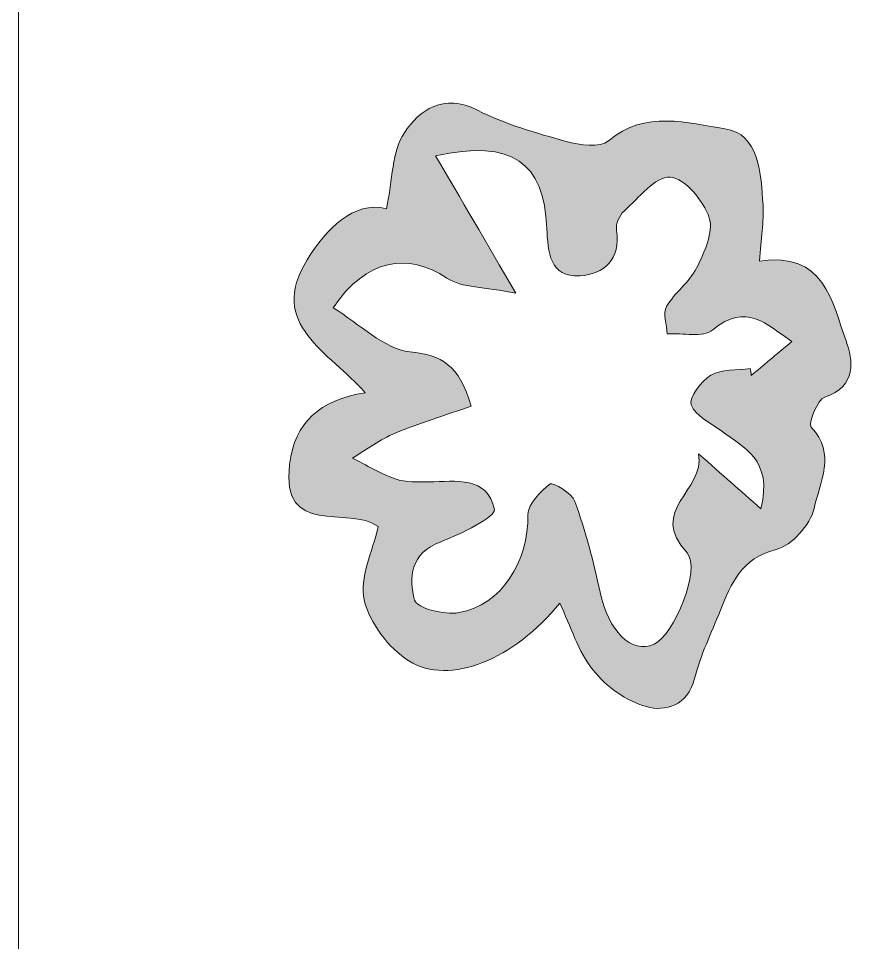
# Model space of a CAD drawing. Header units: inches. Extents: x 2.8 to 15.2, y 2.3 to 21.7.
# Drawn here: x 2.778 to 3.664, y 17.916 to 18.873 of the extents above; entities that cross this region are included whole.
import ezdxf

# ---------------------------------------------------------------- set-up
doc = ezdxf.new("R2010")
doc.units = ezdxf.units.IN
doc.header["$MEASUREMENT"] = 0
doc.layers.add('Layer 1', color=7, linetype='Continuous')

# ---------------------------------------------------------------- blocks, each defined once
blk = doc.blocks.new('block 2')
at = {"layer": 'Layer 1', "lineweight": 0}
blk.add_open_spline([(2.77778, 21.74306), (6.92593, 21.74306), (11.07407, 21.74306), (15.22222, 21.74306), (15.22222, 15.24769), (15.22222, 8.75231), (15.22222, 2.25694), (11.07407, 2.25694), (6.92593, 2.25694), (2.77778, 2.25694), (2.77778, 8.75231), (2.77778, 15.24769), (2.77778, 21.74306)], degree=3, knots=[0, 0, 0, 0, 1, 1, 1, 2, 2, 2, 3, 3, 3, 4, 4, 4, 4], dxfattribs=at)
blk = doc.blocks.new('block 33')
at = {"layer": 'Layer 1', "lineweight": 0}
blk.add_open_spline([(3.15912, 18.67559), (3.12454, 18.68379), (3.09727, 18.65518), (3.07688, 18.62267), (3.03466, 18.55537), (3.10066, 18.52701), (3.13683, 18.48506), (3.08984, 18.47693), (3.06396, 18.45487), (3.05863, 18.41082), (3.04932, 18.33402), (3.11949, 18.36881), (3.15038, 18.34659), (3.14458, 18.32019), (3.13059, 18.29316), (3.13589, 18.27067), (3.14151, 18.24683), (3.16122, 18.22053), (3.18231, 18.20735), (3.22455, 18.18094), (3.29149, 18.20908), (3.33852, 18.26713), (3.34999, 18.24312), (3.35756, 18.21715), (3.37317, 18.19761), (3.38663, 18.18075), (3.40771, 18.16563), (3.42824, 18.15999), (3.44805, 18.15456), (3.47082, 18.16061), (3.47816, 18.18924), (3.48437, 18.21346), (3.49563, 18.2364), (3.505, 18.25978), (3.51621, 18.28776), (3.52674, 18.3136), (3.56255, 18.32268), (3.57882, 18.32682), (3.59827, 18.3484), (3.60196, 18.36522), (3.60776, 18.39159), (3.62527, 18.42154), (3.59904, 18.44942), (3.59576, 18.4529), (3.60532, 18.47813), (3.61297, 18.48055), (3.647, 18.49133), (3.64209, 18.51928), (3.63515, 18.53865), (3.62049, 18.5796), (3.6124, 18.63172), (3.54536, 18.62127), (3.54702, 18.64479), (3.5501, 18.6622), (3.54908, 18.67937), (3.54717, 18.71144), (3.5452, 18.75331), (3.50959, 18.75845), (3.47126, 18.76397), (3.42712, 18.77834), (3.38898, 18.74581), (3.38028, 18.73839), (3.35905, 18.74138), (3.34515, 18.74523), (3.31383, 18.7539), (3.28191, 18.76299), (3.25315, 18.77765), (3.2179, 18.79561), (3.19309, 18.77765), (3.17753, 18.75429), (3.16452, 18.73477), (3.16551, 18.70592), (3.15912, 18.67559)], degree=3, knots=[0, 0, 0, 0, 1, 1, 1, 2, 2, 2, 3, 3, 3, 4, 4, 4, 5, 5, 5, 6, 6, 6, 7, 7, 7, 8, 8, 8, 9, 9, 9, 10, 10, 10, 11, 11, 11, 12, 12, 12, 13, 13, 13, 14, 14, 14, 15, 15, 15, 16, 16, 16, 17, 17, 17, 18, 18, 18, 19, 19, 19, 20, 20, 20, 21, 21, 21, 22, 22, 22, 23, 23, 23, 24, 24, 24, 24], dxfattribs=at)
blk = doc.blocks.new('block 126')
at = {"layer": 'Layer 1', "lineweight": 0}
blk.add_open_spline([(3.15912, 18.67559), (3.16551, 18.70592), (3.16452, 18.73477), (3.17753, 18.75429), (3.19309, 18.77765), (3.2179, 18.79561), (3.25315, 18.77765), (3.28191, 18.76299), (3.31383, 18.7539), (3.34515, 18.74523), (3.35905, 18.74138), (3.38028, 18.73839), (3.38898, 18.74581), (3.42712, 18.77834), (3.47126, 18.76397), (3.50959, 18.75845), (3.5452, 18.75331), (3.54717, 18.71144), (3.54908, 18.67937), (3.5501, 18.6622), (3.54702, 18.64479), (3.54536, 18.62127), (3.6124, 18.63172), (3.62049, 18.5796), (3.63515, 18.53865), (3.64209, 18.51928), (3.647, 18.49133), (3.61297, 18.48055), (3.60532, 18.47813), (3.59576, 18.4529), (3.59904, 18.44942), (3.62527, 18.42154), (3.60776, 18.39159), (3.60196, 18.36522), (3.59827, 18.3484), (3.57882, 18.32682), (3.56255, 18.32268), (3.52674, 18.3136), (3.51621, 18.28776), (3.505, 18.25978), (3.49563, 18.2364), (3.48437, 18.21346), (3.47816, 18.18924), (3.47082, 18.16061), (3.44805, 18.15456), (3.42824, 18.15999), (3.40771, 18.16563), (3.38663, 18.18075), (3.37317, 18.19761), (3.35756, 18.21715), (3.34999, 18.24312), (3.33852, 18.26713), (3.29149, 18.20908), (3.22455, 18.18094), (3.18231, 18.20735), (3.16122, 18.22053), (3.14151, 18.24683), (3.13589, 18.27067), (3.13059, 18.29316), (3.14458, 18.32019), (3.15038, 18.34659), (3.11949, 18.36881), (3.04932, 18.33402), (3.05863, 18.41082), (3.06396, 18.45487), (3.08984, 18.47693), (3.13683, 18.48506), (3.10066, 18.52701), (3.03466, 18.55537), (3.07688, 18.62267), (3.09727, 18.65518), (3.12454, 18.68379), (3.15912, 18.67559)], degree=3, knots=[0, 0, 0, 0, 1, 1, 1, 2, 2, 2, 3, 3, 3, 4, 4, 4, 5, 5, 5, 6, 6, 6, 7, 7, 7, 8, 8, 8, 9, 9, 9, 10, 10, 10, 11, 11, 11, 12, 12, 12, 13, 13, 13, 14, 14, 14, 15, 15, 15, 16, 16, 16, 17, 17, 17, 18, 18, 18, 19, 19, 19, 20, 20, 20, 21, 21, 21, 22, 22, 22, 23, 23, 23, 24, 24, 24, 24], dxfattribs=at)
blk = doc.blocks.new('block 127')
at = {"layer": 'Layer 1', "lineweight": 0}
blk.add_open_spline([(3.10368, 18.57294), (3.13173, 18.55594), (3.15628, 18.5304), (3.18335, 18.52739), (3.21629, 18.52372), (3.23434, 18.51412), (3.24668, 18.47109), (3.22087, 18.46209), (3.19389, 18.45394), (3.16798, 18.44318), (3.15236, 18.43669), (3.13841, 18.42615), (3.12371, 18.41743), (3.13845, 18.41005), (3.15266, 18.4011), (3.16812, 18.39583), (3.17892, 18.39214), (3.19144, 18.3926), (3.20318, 18.39276), (3.2308, 18.39315), (3.26362, 18.39902), (3.2708, 18.364), (3.27228, 18.35673), (3.23606, 18.33845), (3.2152, 18.33065), (3.18366, 18.31885), (3.18156, 18.29342), (3.18821, 18.27011), (3.19059, 18.26177), (3.21917, 18.25469), (3.23398, 18.25731), (3.27852, 18.26519), (3.30595, 18.30992), (3.30562, 18.35894), (3.30555, 18.36986), (3.31844, 18.38282), (3.32861, 18.39055), (3.33139, 18.39266), (3.35123, 18.381), (3.35427, 18.37246), (3.36516, 18.3419), (3.37373, 18.3103), (3.3803, 18.2785), (3.3885, 18.23883), (3.41281, 18.21372), (3.43618, 18.22456), (3.45714, 18.23428), (3.48512, 18.3031), (3.47042, 18.31909), (3.42907, 18.36408), (3.48914, 18.38298), (3.48236, 18.42167), (3.50763, 18.39944), (3.52464, 18.38447), (3.54688, 18.3649), (3.55969, 18.41652), (3.52863, 18.42801), (3.50631, 18.44516), (3.49504, 18.45383), (3.47899, 18.46097), (3.47476, 18.47239), (3.47209, 18.47959), (3.48502, 18.49731), (3.49511, 18.50321), (3.50622, 18.50971), (3.52209, 18.50808), (3.53589, 18.50999), (3.53625, 18.50767), (3.53661, 18.50535), (3.53696, 18.50303), (3.54943, 18.5134), (3.56189, 18.52377), (3.57904, 18.53804), (3.55212, 18.55579), (3.53201, 18.5792), (3.49697, 18.55006), (3.48702, 18.54179), (3.46591, 18.54694), (3.44993, 18.54594), (3.44941, 18.55552), (3.44516, 18.56723), (3.44915, 18.57423), (3.45745, 18.58875), (3.47286, 18.5994), (3.48027, 18.61418), (3.48831, 18.6302), (3.49819, 18.65165), (3.49339, 18.66612), (3.48755, 18.68369), (3.46796, 18.70722), (3.45293, 18.70827), (3.43776, 18.70934), (3.42032, 18.68667), (3.40509, 18.67303), (3.40031, 18.66875), (3.39635, 18.65954), (3.39735, 18.65346), (3.40239, 18.62282), (3.38383, 18.60753), (3.35951, 18.60609), (3.32797, 18.60421), (3.32629, 18.63081), (3.32514, 18.65524), (3.32189, 18.72361), (3.29022, 18.74764), (3.20993, 18.73037), (3.23658, 18.68474), (3.26104, 18.64286), (3.29306, 18.58804), (3.2604, 18.5947), (3.23721, 18.59349), (3.22156, 18.60377), (3.18107, 18.63038), (3.13841, 18.62423), (3.10368, 18.57294)], degree=3, knots=[0, 0, 0, 0, 1, 1, 1, 2, 2, 2, 3, 3, 3, 4, 4, 4, 5, 5, 5, 6, 6, 6, 7, 7, 7, 8, 8, 8, 9, 9, 9, 10, 10, 10, 11, 11, 11, 12, 12, 12, 13, 13, 13, 14, 14, 14, 15, 15, 15, 16, 16, 16, 17, 17, 17, 18, 18, 18, 19, 19, 19, 20, 20, 20, 21, 21, 21, 22, 22, 22, 23, 23, 23, 24, 24, 24, 25, 25, 25, 26, 26, 26, 27, 27, 27, 28, 28, 28, 29, 29, 29, 30, 30, 30, 31, 31, 31, 32, 32, 32, 33, 33, 33, 34, 34, 34, 35, 35, 35, 36, 36, 36, 37, 37, 37, 38, 38, 38, 38], dxfattribs=at)
blk = doc.blocks.new('block 128')
at = {"layer": 'Layer 1', "true_color": 0xffffff}
h = blk.add_hatch(color=7, dxfattribs=at)
h.dxf.hatch_style = 2
edge = h.paths.add_edge_path()
edge.add_spline(control_points=[(3.15912, 18.67559), (3.16551, 18.70592), (3.16452, 18.73477), (3.17753, 18.75429), (3.19309, 18.77765), (3.2179, 18.79561), (3.25315, 18.77765), (3.28191, 18.76299), (3.31383, 18.7539), (3.34515, 18.74523), (3.35905, 18.74138), (3.38028, 18.73839), (3.38898, 18.74581), (3.42712, 18.77834), (3.47126, 18.76397), (3.50959, 18.75845), (3.5452, 18.75331), (3.54717, 18.71144), (3.54908, 18.67937), (3.5501, 18.6622), (3.54702, 18.64479), (3.54536, 18.62127), (3.6124, 18.63172), (3.62049, 18.5796), (3.63515, 18.53865), (3.64209, 18.51928), (3.647, 18.49133), (3.61297, 18.48055), (3.60532, 18.47813), (3.59576, 18.4529), (3.59904, 18.44942), (3.62527, 18.42154), (3.60776, 18.39159), (3.60196, 18.36522), (3.59827, 18.3484), (3.57882, 18.32682), (3.56255, 18.32268), (3.52674, 18.3136), (3.51621, 18.28776), (3.505, 18.25978), (3.49563, 18.2364), (3.48437, 18.21346), (3.47816, 18.18924), (3.47082, 18.16061), (3.44805, 18.15456), (3.42824, 18.15999), (3.40771, 18.16563), (3.38663, 18.18075), (3.37317, 18.19761), (3.35756, 18.21715), (3.34999, 18.24312), (3.33852, 18.26713), (3.29149, 18.20908), (3.22455, 18.18094), (3.18231, 18.20735), (3.16122, 18.22053), (3.14151, 18.24683), (3.13589, 18.27067), (3.13059, 18.29316), (3.14458, 18.32019), (3.15038, 18.34659), (3.11949, 18.36881), (3.04932, 18.33402), (3.05863, 18.41082), (3.06396, 18.45487), (3.08984, 18.47693), (3.13683, 18.48506), (3.10066, 18.52701), (3.03466, 18.55537), (3.07688, 18.62267), (3.09727, 18.65518), (3.12454, 18.68379), (3.15912, 18.67559)], knot_values=[0, 0, 0, 0, 1, 1, 1, 2, 2, 2, 3, 3, 3, 4, 4, 4, 5, 5, 5, 6, 6, 6, 7, 7, 7, 8, 8, 8, 9, 9, 9, 10, 10, 10, 11, 11, 11, 12, 12, 12, 13, 13, 13, 14, 14, 14, 15, 15, 15, 16, 16, 16, 17, 17, 17, 18, 18, 18, 19, 19, 19, 20, 20, 20, 21, 21, 21, 22, 22, 22, 23, 23, 23, 24, 24, 24, 24], degree=3, periodic=1)
edge = h.paths.add_edge_path()
edge.add_spline(control_points=[(3.10368, 18.57294), (3.13173, 18.55594), (3.15628, 18.5304), (3.18335, 18.52739), (3.21629, 18.52372), (3.23434, 18.51412), (3.24668, 18.47109), (3.22087, 18.46209), (3.19389, 18.45394), (3.16798, 18.44318), (3.15236, 18.43669), (3.13841, 18.42615), (3.12371, 18.41743), (3.13845, 18.41005), (3.15266, 18.4011), (3.16812, 18.39583), (3.17892, 18.39214), (3.19144, 18.3926), (3.20318, 18.39276), (3.2308, 18.39315), (3.26362, 18.39902), (3.2708, 18.364), (3.27228, 18.35673), (3.23606, 18.33845), (3.2152, 18.33065), (3.18366, 18.31885), (3.18156, 18.29342), (3.18821, 18.27011), (3.19059, 18.26177), (3.21917, 18.25469), (3.23398, 18.25731), (3.27852, 18.26519), (3.30595, 18.30992), (3.30562, 18.35894), (3.30555, 18.36986), (3.31844, 18.38282), (3.32861, 18.39055), (3.33139, 18.39266), (3.35123, 18.381), (3.35427, 18.37246), (3.36516, 18.3419), (3.37373, 18.3103), (3.3803, 18.2785), (3.3885, 18.23883), (3.41281, 18.21372), (3.43618, 18.22456), (3.45714, 18.23428), (3.48512, 18.3031), (3.47042, 18.31909), (3.42907, 18.36408), (3.48914, 18.38298), (3.48236, 18.42167), (3.50763, 18.39944), (3.52464, 18.38447), (3.54688, 18.3649), (3.55969, 18.41652), (3.52863, 18.42801), (3.50631, 18.44516), (3.49504, 18.45383), (3.47899, 18.46097), (3.47476, 18.47239), (3.47209, 18.47959), (3.48502, 18.49731), (3.49511, 18.50321), (3.50622, 18.50971), (3.52209, 18.50808), (3.53589, 18.50999), (3.53625, 18.50767), (3.53661, 18.50535), (3.53696, 18.50303), (3.54943, 18.5134), (3.56189, 18.52377), (3.57904, 18.53804), (3.55212, 18.55579), (3.53201, 18.5792), (3.49697, 18.55006), (3.48702, 18.54179), (3.46591, 18.54694), (3.44993, 18.54594), (3.44941, 18.55552), (3.44516, 18.56723), (3.44915, 18.57423), (3.45745, 18.58875), (3.47286, 18.5994), (3.48027, 18.61418), (3.48831, 18.6302), (3.49819, 18.65165), (3.49339, 18.66612), (3.48755, 18.68369), (3.46796, 18.70722), (3.45293, 18.70827), (3.43776, 18.70934), (3.42032, 18.68667), (3.40509, 18.67303), (3.40031, 18.66875), (3.39635, 18.65954), (3.39735, 18.65346), (3.40239, 18.62282), (3.38383, 18.60753), (3.35951, 18.60609), (3.32797, 18.60421), (3.32629, 18.63081), (3.32514, 18.65524), (3.32189, 18.72361), (3.29022, 18.74764), (3.20993, 18.73037), (3.23658, 18.68474), (3.26104, 18.64286), (3.29306, 18.58804), (3.2604, 18.5947), (3.23721, 18.59349), (3.22156, 18.60377), (3.18107, 18.63038), (3.13841, 18.62423), (3.10368, 18.57294)], knot_values=[0, 0, 0, 0, 1, 1, 1, 2, 2, 2, 3, 3, 3, 4, 4, 4, 5, 5, 5, 6, 6, 6, 7, 7, 7, 8, 8, 8, 9, 9, 9, 10, 10, 10, 11, 11, 11, 12, 12, 12, 13, 13, 13, 14, 14, 14, 15, 15, 15, 16, 16, 16, 17, 17, 17, 18, 18, 18, 19, 19, 19, 20, 20, 20, 21, 21, 21, 22, 22, 22, 23, 23, 23, 24, 24, 24, 25, 25, 25, 26, 26, 26, 27, 27, 27, 28, 28, 28, 29, 29, 29, 30, 30, 30, 31, 31, 31, 32, 32, 32, 33, 33, 33, 34, 34, 34, 35, 35, 35, 36, 36, 36, 37, 37, 37, 38, 38, 38, 38], degree=3, periodic=1)
at = {"layer": 'Layer 1', "lineweight": 0}
for points, knots in [([(3.15912, 18.67559), (3.16551, 18.70592), (3.16452, 18.73477), (3.17753, 18.75429), (3.19309, 18.77765), (3.2179, 18.79561), (3.25315, 18.77765), (3.28191, 18.76299), (3.31383, 18.7539), (3.34515, 18.74523), (3.35905, 18.74138), (3.38028, 18.73839), (3.38898, 18.74581), (3.42712, 18.77834), (3.47126, 18.76397), (3.50959, 18.75845), (3.5452, 18.75331), (3.54717, 18.71144), (3.54908, 18.67937), (3.5501, 18.6622), (3.54702, 18.64479), (3.54536, 18.62127), (3.6124, 18.63172), (3.62049, 18.5796), (3.63515, 18.53865), (3.64209, 18.51928), (3.647, 18.49133), (3.61297, 18.48055), (3.60532, 18.47813), (3.59576, 18.4529), (3.59904, 18.44942), (3.62527, 18.42154), (3.60776, 18.39159), (3.60196, 18.36522), (3.59827, 18.3484), (3.57882, 18.32682), (3.56255, 18.32268), (3.52674, 18.3136), (3.51621, 18.28776), (3.505, 18.25978), (3.49563, 18.2364), (3.48437, 18.21346), (3.47816, 18.18924), (3.47082, 18.16061), (3.44805, 18.15456), (3.42824, 18.15999), (3.40771, 18.16563), (3.38663, 18.18075), (3.37317, 18.19761), (3.35756, 18.21715), (3.34999, 18.24312), (3.33852, 18.26713), (3.29149, 18.20908), (3.22455, 18.18094), (3.18231, 18.20735), (3.16122, 18.22053), (3.14151, 18.24683), (3.13589, 18.27067), (3.13059, 18.29316), (3.14458, 18.32019), (3.15038, 18.34659), (3.11949, 18.36881), (3.04932, 18.33402), (3.05863, 18.41082), (3.06396, 18.45487), (3.08984, 18.47693), (3.13683, 18.48506), (3.10066, 18.52701), (3.03466, 18.55537), (3.07688, 18.62267), (3.09727, 18.65518), (3.12454, 18.68379), (3.15912, 18.67559)], [0, 0, 0, 0, 1, 1, 1, 2, 2, 2, 3, 3, 3, 4, 4, 4, 5, 5, 5, 6, 6, 6, 7, 7, 7, 8, 8, 8, 9, 9, 9, 10, 10, 10, 11, 11, 11, 12, 12, 12, 13, 13, 13, 14, 14, 14, 15, 15, 15, 16, 16, 16, 17, 17, 17, 18, 18, 18, 19, 19, 19, 20, 20, 20, 21, 21, 21, 22, 22, 22, 23, 23, 23, 24, 24, 24, 24]), ([(3.10368, 18.57294), (3.13173, 18.55594), (3.15628, 18.5304), (3.18335, 18.52739), (3.21629, 18.52372), (3.23434, 18.51412), (3.24668, 18.47109), (3.22087, 18.46209), (3.19389, 18.45394), (3.16798, 18.44318), (3.15236, 18.43669), (3.13841, 18.42615), (3.12371, 18.41743), (3.13845, 18.41005), (3.15266, 18.4011), (3.16812, 18.39583), (3.17892, 18.39214), (3.19144, 18.3926), (3.20318, 18.39276), (3.2308, 18.39315), (3.26362, 18.39902), (3.2708, 18.364), (3.27228, 18.35673), (3.23606, 18.33845), (3.2152, 18.33065), (3.18366, 18.31885), (3.18156, 18.29342), (3.18821, 18.27011), (3.19059, 18.26177), (3.21917, 18.25469), (3.23398, 18.25731), (3.27852, 18.26519), (3.30595, 18.30992), (3.30562, 18.35894), (3.30555, 18.36986), (3.31844, 18.38282), (3.32861, 18.39055), (3.33139, 18.39266), (3.35123, 18.381), (3.35427, 18.37246), (3.36516, 18.3419), (3.37373, 18.3103), (3.3803, 18.2785), (3.3885, 18.23883), (3.41281, 18.21372), (3.43618, 18.22456), (3.45714, 18.23428), (3.48512, 18.3031), (3.47042, 18.31909), (3.42907, 18.36408), (3.48914, 18.38298), (3.48236, 18.42167), (3.50763, 18.39944), (3.52464, 18.38447), (3.54688, 18.3649), (3.55969, 18.41652), (3.52863, 18.42801), (3.50631, 18.44516), (3.49504, 18.45383), (3.47899, 18.46097), (3.47476, 18.47239), (3.47209, 18.47959), (3.48502, 18.49731), (3.49511, 18.50321), (3.50622, 18.50971), (3.52209, 18.50808), (3.53589, 18.50999), (3.53625, 18.50767), (3.53661, 18.50535), (3.53696, 18.50303), (3.54943, 18.5134), (3.56189, 18.52377), (3.57904, 18.53804), (3.55212, 18.55579), (3.53201, 18.5792), (3.49697, 18.55006), (3.48702, 18.54179), (3.46591, 18.54694), (3.44993, 18.54594), (3.44941, 18.55552), (3.44516, 18.56723), (3.44915, 18.57423), (3.45745, 18.58875), (3.47286, 18.5994), (3.48027, 18.61418), (3.48831, 18.6302), (3.49819, 18.65165), (3.49339, 18.66612), (3.48755, 18.68369), (3.46796, 18.70722), (3.45293, 18.70827), (3.43776, 18.70934), (3.42032, 18.68667), (3.40509, 18.67303), (3.40031, 18.66875), (3.39635, 18.65954), (3.39735, 18.65346), (3.40239, 18.62282), (3.38383, 18.60753), (3.35951, 18.60609), (3.32797, 18.60421), (3.32629, 18.63081), (3.32514, 18.65524), (3.32189, 18.72361), (3.29022, 18.74764), (3.20993, 18.73037), (3.23658, 18.68474), (3.26104, 18.64286), (3.29306, 18.58804), (3.2604, 18.5947), (3.23721, 18.59349), (3.22156, 18.60377), (3.18107, 18.63038), (3.13841, 18.62423), (3.10368, 18.57294)], [0, 0, 0, 0, 1, 1, 1, 2, 2, 2, 3, 3, 3, 4, 4, 4, 5, 5, 5, 6, 6, 6, 7, 7, 7, 8, 8, 8, 9, 9, 9, 10, 10, 10, 11, 11, 11, 12, 12, 12, 13, 13, 13, 14, 14, 14, 15, 15, 15, 16, 16, 16, 17, 17, 17, 18, 18, 18, 19, 19, 19, 20, 20, 20, 21, 21, 21, 22, 22, 22, 23, 23, 23, 24, 24, 24, 25, 25, 25, 26, 26, 26, 27, 27, 27, 28, 28, 28, 29, 29, 29, 30, 30, 30, 31, 31, 31, 32, 32, 32, 33, 33, 33, 34, 34, 34, 35, 35, 35, 36, 36, 36, 37, 37, 37, 38, 38, 38, 38])]:
    blk.add_open_spline(points, degree=3, knots=knots, dxfattribs=at)
blk = doc.blocks.new('block 172')
at = {"layer": 'Layer 1', "lineweight": 0}
blk.add_open_spline([(3.10368, 18.57294), (3.13841, 18.62423), (3.18107, 18.63038), (3.22156, 18.60377), (3.23721, 18.59349), (3.2604, 18.5947), (3.29306, 18.58804), (3.26104, 18.64286), (3.23658, 18.68474), (3.20993, 18.73037), (3.29022, 18.74764), (3.32189, 18.72361), (3.32514, 18.65524), (3.32629, 18.63081), (3.32797, 18.60421), (3.35951, 18.60609), (3.38383, 18.60753), (3.40239, 18.62282), (3.39735, 18.65346), (3.39635, 18.65954), (3.40031, 18.66875), (3.40509, 18.67303), (3.42032, 18.68667), (3.43776, 18.70934), (3.45293, 18.70827), (3.46796, 18.70722), (3.48755, 18.68369), (3.49339, 18.66612), (3.49819, 18.65165), (3.48831, 18.6302), (3.48027, 18.61418), (3.47286, 18.5994), (3.45745, 18.58875), (3.44915, 18.57423), (3.44516, 18.56723), (3.44941, 18.55552), (3.44993, 18.54594), (3.46591, 18.54694), (3.48702, 18.54179), (3.49697, 18.55006), (3.53201, 18.5792), (3.55212, 18.55579), (3.57904, 18.53804), (3.56189, 18.52377), (3.54943, 18.5134), (3.53696, 18.50303), (3.53661, 18.50535), (3.53625, 18.50767), (3.53589, 18.50999), (3.52209, 18.50808), (3.50622, 18.50971), (3.49511, 18.50321), (3.48502, 18.49731), (3.47209, 18.47959), (3.47476, 18.47239), (3.47899, 18.46097), (3.49504, 18.45383), (3.50631, 18.44516), (3.52863, 18.42801), (3.55969, 18.41652), (3.54688, 18.3649), (3.52464, 18.38447), (3.50763, 18.39944), (3.48236, 18.42167), (3.48914, 18.38298), (3.42907, 18.36408), (3.47042, 18.31909), (3.48512, 18.3031), (3.45714, 18.23428), (3.43618, 18.22456), (3.41281, 18.21372), (3.3885, 18.23883), (3.3803, 18.2785), (3.37373, 18.3103), (3.36516, 18.3419), (3.35427, 18.37246), (3.35123, 18.381), (3.33139, 18.39266), (3.32861, 18.39055), (3.31844, 18.38282), (3.30555, 18.36986), (3.30562, 18.35894), (3.30595, 18.30992), (3.27852, 18.26519), (3.23398, 18.25731), (3.21917, 18.25469), (3.19059, 18.26177), (3.18821, 18.27011), (3.18156, 18.29342), (3.18366, 18.31885), (3.2152, 18.33065), (3.23606, 18.33845), (3.27228, 18.35673), (3.2708, 18.364), (3.26362, 18.39902), (3.2308, 18.39315), (3.20318, 18.39276), (3.19144, 18.3926), (3.17892, 18.39214), (3.16812, 18.39583), (3.15266, 18.4011), (3.13845, 18.41005), (3.12371, 18.41743), (3.13841, 18.42615), (3.15236, 18.43669), (3.16798, 18.44318), (3.19389, 18.45394), (3.22087, 18.46209), (3.24668, 18.47109), (3.23434, 18.51412), (3.21629, 18.52372), (3.18335, 18.52739), (3.15628, 18.5304), (3.13173, 18.55594), (3.10368, 18.57294)], degree=3, knots=[0, 0, 0, 0, 1, 1, 1, 2, 2, 2, 3, 3, 3, 4, 4, 4, 5, 5, 5, 6, 6, 6, 7, 7, 7, 8, 8, 8, 9, 9, 9, 10, 10, 10, 11, 11, 11, 12, 12, 12, 13, 13, 13, 14, 14, 14, 15, 15, 15, 16, 16, 16, 17, 17, 17, 18, 18, 18, 19, 19, 19, 20, 20, 20, 21, 21, 21, 22, 22, 22, 23, 23, 23, 24, 24, 24, 25, 25, 25, 26, 26, 26, 27, 27, 27, 28, 28, 28, 29, 29, 29, 30, 30, 30, 31, 31, 31, 32, 32, 32, 33, 33, 33, 34, 34, 34, 35, 35, 35, 36, 36, 36, 37, 37, 37, 38, 38, 38, 38], dxfattribs=at)

msp = doc.modelspace()

# ---------------------------------------------------------------- block references
at = {"layer": 'Layer 1'}
for name in ['block 2', 'block 33', 'block 126', 'block 128', 'block 127', 'block 172']:
    msp.add_blockref(name, (0, 0), dxfattribs=at)

doc.saveas('drawing.dxf')
